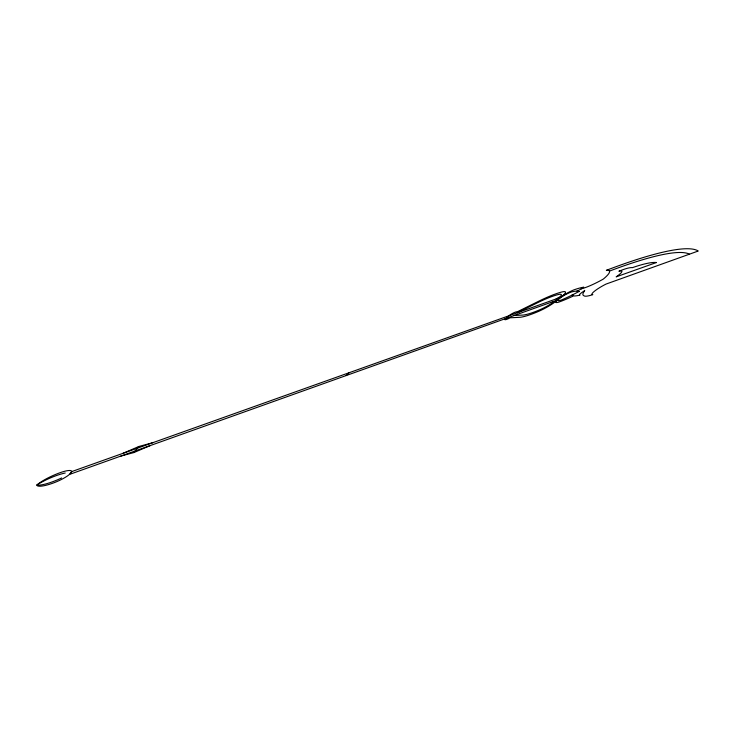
<?xml version="1.0" encoding="UTF-8"?>
<svg xmlns="http://www.w3.org/2000/svg" width="735" height="735" viewBox="0 0 735 735"><rect width="100%" height="100%" fill="white"/><g stroke="black" fill="none" stroke-linecap="round" stroke-linejoin="round"><path stroke-width="1.1" d="M584.72 290.334L583.728 292.135A44.523 7.414 -29.3 0 0 583.544 295.543L583.93 295.746A33.194 5.512 -29.2 0 0 592.805 294.625A13.579 2.223 -29.1 0 1 594.624 291.088A13.579 2.223 -29.1 0 1 606.081 284.059L698.25 251.021A248.825 37.898 -28 0 0 606.357 270.315A33.994 5.898 -29 0 1 603.27 279.107A27.562 4.787 -29.2 0 1 584.077 288.019L581.247 288.846M557.957 299.871L69.889 474.286L71.828 471.558L560.483 297.399L557.883 299.99A10.4 1.801 -28.9 0 0 561.393 300.018A44.054 7.791 -29 0 0 577.333 292.383L579.079 291.483M120.724 456.113L133.935 452.558L138.722 446.531M61.621 477.961A23.483 5.044 -23.8 0 1 42.63 484.677L40.802 484.981A23.483 5.044 -23.8 0 1 36.75 485.026A22.858 4.879 -23.8 0 0 52.938 483.152A16.271 3.454 -23.8 0 0 69.43 474.424L71.672 471.475A16.271 3.464 -23.8 0 0 60.371 472.596A22.711 4.805 -23.8 0 0 36.971 484.925A23.171 4.879 -23.8 0 1 43.512 481.177L45.965 479.955A23.171 4.879 -23.8 0 1 65.231 473.009M346.194 375.53L349.051 372.755M505.625 318.549L504.945 319.266A4.915 0.882 -28.4 0 0 510.072 317.796L518.772 317.355A42.676 7.598 -28.8 0 0 538.599 311.374A16.74 2.931 -28.7 0 0 557.13 300.22L557.112 300.174A11.815 2.04 -28.8 0 0 558.839 302.103A46.728 8.214 -29 0 0 572.124 296.563A6.44 1.102 -28.8 0 0 572.905 295.792A6.477 1.112 -28.8 0 0 571.867 295.185A43.54 7.442 -29.2 0 0 572.859 295.773L573.328 295.883A43.54 7.442 -29.2 0 0 579.603 295.167L579.869 295.231M505.138 319.018L509.217 315.545A4.934 0.891 -28.4 0 1 513.802 312.761A4.934 0.891 -28.4 0 1 517.109 311.888L537.11 302.012A41.638 7.267 -28.6 0 1 562.211 291.896A16.868 2.977 -28.7 0 1 561.163 296.958L562.1 296.582A10.382 1.792 -28.8 0 1 571.214 292.034A42.161 7.212 -28.6 0 1 578.711 291.317L579.116 291.501M557.543 299.871L561.76 296.802M556.092 298.97L556.808 298.594A4.732 0.827 -28.8 0 0 561.2 295.498A15.334 2.701 -28.7 0 0 558.37 294.514A37.88 6.615 -28.6 0 0 535.558 303.72L517.238 312.779M123.048 453.302L138.915 446.467L152.806 442.7M133.935 452.558L150.381 445.511M513.986 315.471L521.896 315.122A38.891 6.927 -28.8 0 0 539.968 309.692A15.288 2.683 -28.7 0 0 551.02 303.821A4.695 0.818 -28.7 0 0 553.133 301.57M609.453 271.105A224.57 34.407 -28.1 0 1 689.439 254.181M576.957 291.088A6.569 1.139 -29 0 0 581.164 288.919L581.743 288.561A6.569 1.139 -29 0 0 583.728 287.183A44.78 7.626 -28.7 0 0 573.842 289.884A11.843 2.049 -28.9 0 0 561.163 296.958M579.603 295.167A7.966 1.341 -29 0 1 584.518 290.766M656.447 262.524L616.169 276.856A14.608 2.453 -29.2 0 0 618.907 271.243A33.957 5.632 -29.1 0 1 632.412 267.65A95.412 15.205 -28.8 0 1 656.447 262.524"/></g></svg>
